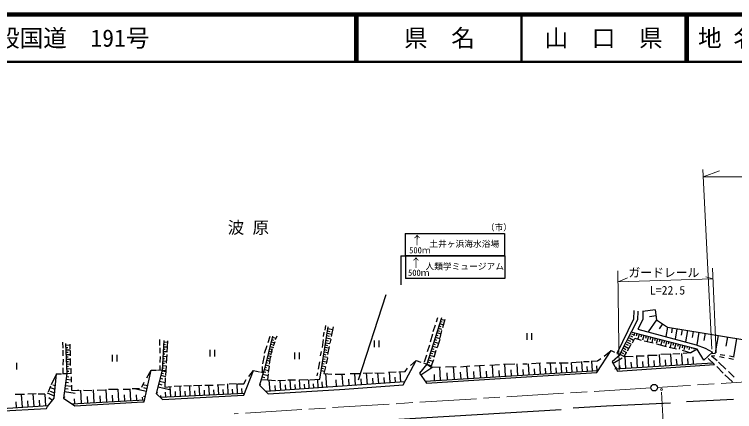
# Model space of a CAD drawing. Units: millimetres, scale not verified. Extents: x 40000 to 680000, y 20000 to 380000.
# Drawn here: x 225634 to 378123, y 295974 to 380000 of the extents above; entities that cross this region are included whole.
import ezdxf
from ezdxf.enums import TextEntityAlignment as Align

# ---------------------------------------------------------------- set-up
doc = ezdxf.new("R2010")
doc.units = ezdxf.units.MM
doc.header["$LTSCALE"] = 1000
doc.linetypes.add('CHAIN', pattern=[18.5, 12, -1.5, 3.5, -1.5])
for name, color, linetype, lineweight in [('M-BGD', 7, 'Continuous', 25), ('M-BMK', 2, 'CHAIN', 13), ('M-BMK-SRVR', 3, 'Continuous', 25), ('M-STR-HTXT', 7, 'Continuous', 13), ('M-STR-STRC', 7, 'Continuous', 25), ('M-TTL', 2, 'Continuous', 140), ('M-TTL-LINE', 7, 'Continuous', 50), ('M-TTL-TXT', 7, 'Continuous', 50)]:
    doc.layers.add(name, color=color, linetype=linetype, lineweight=lineweight)
doc.layers.add('M-BMK-HTXT', color=7, linetype='Continuous')
doc.styles.add('ＭＳ ゴシック', font='')
doc.styles.get('ＭＳ ゴシック').set_extended_font_data('MS Gothic')

msp = doc.modelspace()

# ---------------------------------------------------------------- linework, layer by layer
at = {"layer": 'M-BGD'}
for p, q in [((356760, 317366), (356699, 315496)), ((357634, 317203), (357532, 315374)), ((361314, 317529), (358721, 317180)), ((358721, 317305), (358721, 315475)), ((361314, 317529), (361598, 315414)), ((316030, 315801), (312950, 305992)), ((315217, 315780), (314953, 314865)), ((361488, 316233), (360105, 316046)), ((291497, 314169), (291334, 313193)), ((314729, 314235), (314261, 312812)), ((315647, 314579), (316463, 314323)), ((315796, 315056), (316202, 314929)), ((315946, 315533), (316755, 315279)), ((316803, 315435), (316274, 313707)), ((356699, 315496), (353204, 308259)), ((357532, 315374), (353852, 308095)), ((358721, 315475), (357603, 313422)), ((361598, 315414), (359829, 312829)), ((361598, 315414), (363916, 313829)), ((362891, 314530), (362163, 313465)), ((290277, 302804), (292066, 313884)), ((291090, 311892), (291253, 312746)), ((291928, 313028), (292432, 312946)), ((292008, 313526), (293027, 313362)), ((293123, 313884), (292716, 311851)), ((315047, 312671), (315907, 312401)), ((315197, 313148), (315610, 313018)), ((315347, 313625), (316095, 313390)), ((315497, 314102), (315906, 313973)), ((316051, 313158), (315746, 311552)), ((370208, 309153), (356465, 312690)), ((357603, 313422), (369964, 310128)), ((363916, 313829), (363589, 311827)), ((363916, 313829), (379855, 311226)), ((364917, 313665), (364745, 312615)), ((365917, 313502), (365558, 311302)), ((367017, 313322), (366829, 312168)), ((368117, 313143), (367722, 310726)), ((369325, 312945), (369118, 311677)), ((370534, 312748), (370096, 310068)), ((256328, 311200), (256389, 309939)), ((280294, 311933), (278607, 305020)), ((279685, 311872), (279258, 310489)), ((280117, 311206), (280507, 311103)), ((280236, 311692), (281041, 311480)), ((281169, 311953), (280843, 311120)), ((291009, 311201), (290805, 309534)), ((291688, 311542), (292649, 311386)), ((291767, 312035), (292261, 311956)), ((291847, 312529), (292820, 312372)), ((292635, 311323), (292432, 310428)), ((314139, 312324), (313652, 310677)), ((314598, 311240), (315017, 311108)), ((314748, 311717), (315741, 311405)), ((314898, 312194), (315314, 312063)), ((315685, 311226), (315156, 309539)), ((334118, 312544), (334117, 311144)), ((335167, 311143), (335168, 312543)), ((355617, 311117), (356052, 310882)), ((355854, 311557), (356736, 311082)), ((356092, 311998), (356536, 311759)), ((356329, 312439), (356651, 312265)), ((356485, 310505), (356983, 311511)), ((356937, 312568), (356782, 311967)), ((356983, 311511), (358335, 311114)), ((357426, 312443), (357300, 311953)), ((357914, 312317), (357663, 311340)), ((358400, 312192), (358275, 311705)), ((358886, 312067), (358636, 311095)), ((359370, 311942), (359245, 311458)), ((359854, 311818), (359606, 310851)), ((360338, 311693), (360214, 311211)), ((360823, 311568), (360575, 310607)), ((361307, 311444), (361184, 310965)), ((361791, 311319), (361545, 310363)), ((362275, 311194), (362153, 310718)), ((371874, 312529), (371625, 311005)), ((374630, 312079), (374026, 308381)), ((376588, 311760), (376270, 309813)), ((378546, 311440), (377907, 307524)), ((235796, 310658), (235857, 309398)), ((236467, 310384), (236711, 304041)), ((236481, 310036), (237375, 310071)), ((236500, 309537), (236949, 309554)), ((237372, 310221), (237392, 309245)), ((257301, 310998), (256920, 304712)), ((257222, 309702), (257963, 309658)), ((257253, 310202), (257621, 310179)), ((257283, 310701), (258017, 310656)), ((258033, 310957), (257911, 308517)), ((279075, 309879), (278546, 308294)), ((279761, 309749), (280520, 309549)), ((279849, 310243), (280250, 310137)), ((279999, 310720), (280781, 310514)), ((280762, 310733), (280437, 309798)), ((291369, 309567), (292202, 309433)), ((291449, 310061), (291921, 309985)), ((291528, 310554), (292427, 310409)), ((291608, 311048), (292091, 310970)), ((292269, 309737), (291903, 308070)), ((301822, 311000), (301820, 309600)), ((302870, 309598), (302872, 310998)), ((313489, 310027), (313042, 308583)), ((314149, 309809), (315143, 309497)), ((314298, 310286), (314721, 310153)), ((314448, 310763), (315442, 310451)), ((354905, 309796), (355738, 309347)), ((355142, 310236), (355565, 310009)), ((355380, 310677), (356237, 310215)), ((355448, 308827), (356180, 310108)), ((358986, 310942), (360887, 310494)), ((361608, 310291), (363621, 309732)), ((362760, 311070), (362515, 310120)), ((363244, 310945), (363122, 310471)), ((363728, 310821), (363485, 309876)), ((364212, 310696), (364091, 310225)), ((364302, 309569), (365827, 309224)), ((364696, 310571), (364455, 309632)), ((365181, 310447), (365060, 309978)), ((365665, 310322), (365424, 309388)), ((366149, 310197), (366029, 309732)), ((366633, 310073), (366394, 309144)), ((367118, 309948), (366998, 309485)), ((367602, 309823), (367392, 309010)), ((368086, 309699), (368001, 309367)), ((368570, 309574), (368439, 309063)), ((369964, 310128), (371875, 309397)), ((235898, 308940), (235898, 307761)), ((236519, 309037), (237427, 309072)), ((236538, 308537), (236988, 308555)), ((236558, 308038), (237463, 308073)), ((237433, 308900), (237474, 307761)), ((256430, 309482), (256430, 308303)), ((257131, 308205), (257507, 308182)), ((257162, 308704), (257909, 308659)), ((257192, 309203), (257564, 309181)), ((257911, 308029), (257768, 306240)), ((266998, 309034), (266997, 307634)), ((268047, 307632), (268048, 309032)), ((279406, 308291), (279735, 308205)), ((279524, 308777), (280260, 308583)), ((279643, 309263), (279992, 309171)), ((280193, 309229), (279888, 307887)), ((284972, 308472), (284970, 307072)), ((286020, 307071), (286022, 308471)), ((290602, 308680), (290358, 307745)), ((291130, 308086), (291581, 308014)), ((291210, 308580), (291988, 308455)), ((291289, 309074), (291751, 308999)), ((313699, 308378), (314128, 308243)), ((313849, 308855), (314772, 308565)), ((313999, 309332), (314425, 309198)), ((314871, 308909), (314444, 307424)), ((348935, 304214), (351964, 308869)), ((350533, 307727), (351964, 308869)), ((351964, 308869), (352676, 308524)), ((353956, 308036), (352188, 306511)), ((353204, 308259), (353956, 308036)), ((353956, 308036), (354740, 307613)), ((354194, 308476), (354592, 308261)), ((354431, 308916), (355239, 308480)), ((354668, 309356), (355078, 309135)), ((354737, 307607), (355225, 308482)), ((364597, 308095), (362483, 308055)), ((364746, 305777), (364589, 308146)), ((366549, 308217), (365044, 308136)), ((367114, 305934), (366959, 308276)), ((367006, 308990), (368866, 308380)), ((368866, 308380), (367199, 308258)), ((370208, 309153), (368866, 308380)), ((369054, 309450), (369008, 309269)), ((369539, 309325), (369485, 309116)), ((370023, 309200), (370015, 309171)), ((371631, 306876), (370208, 309153)), ((373420, 308543), (371631, 306876)), ((371875, 309397), (373420, 308543)), ((374104, 308168), (373343, 308296)), ((235939, 307070), (235898, 305789)), ((236577, 307538), (237027, 307555)), ((236596, 307039), (237474, 307072)), ((236615, 306539), (237066, 306556)), ((237474, 307172), (237474, 305728)), ((246357, 307981), (246355, 306581)), ((247405, 306579), (247407, 307979)), ((256471, 307611), (256430, 306331)), ((257041, 306708), (257801, 306662)), ((257071, 307207), (257449, 307184)), ((257101, 307706), (257855, 307660)), ((278526, 307765), (278160, 306057)), ((279050, 306834), (279739, 306652)), ((279168, 307320), (279477, 307238)), ((279287, 307806), (280000, 307618)), ((279807, 307501), (279563, 305996)), ((290891, 306606), (291733, 306470)), ((290971, 307099), (291411, 307028)), ((291050, 307593), (291917, 307453)), ((291903, 307379), (291659, 306078)), ((307929, 301662), (310734, 306806)), ((309469, 305752), (310734, 306806)), ((310734, 306806), (311669, 306419)), ((312859, 307912), (312371, 306428)), ((313250, 306947), (314242, 306635)), ((313400, 307424), (313832, 307288)), ((313549, 307901), (314496, 307603)), ((314343, 306896), (313794, 305473)), ((345900, 304435), (345770, 306548)), ((346101, 306548), (347362, 306548)), ((347768, 306609), (349110, 306710)), ((348018, 304565), (347892, 306618)), ((349110, 306710), (349822, 307178)), ((352188, 306511), (353347, 304539)), ((352377, 306189), (354298, 307318)), ((356627, 307587), (354737, 307607)), ((355105, 305138), (354941, 307619)), ((359006, 307729), (357278, 307668)), ((357557, 305301), (357394, 307753)), ((358769, 305381), (358688, 306600)), ((361751, 307872), (359779, 307872)), ((359981, 305462), (359820, 307885)), ((361179, 305541), (361099, 306746)), ((362377, 305620), (362218, 308016)), ((363561, 305699), (363482, 306890)), ((365930, 305856), (365852, 307033)), ((368285, 306012), (368208, 307176)), ((369456, 306090), (369357, 307576)), ((373840, 305962), (372518, 307222)), ((373925, 307691), (373260, 307803)), ((373260, 307803), (374416, 306748)), ((375897, 307357), (374911, 307524)), ((376076, 307834), (375090, 308001)), ((377869, 307023), (376883, 307190)), ((378048, 307500), (377062, 307667)), ((226132, 304894), (226133, 306294)), ((235898, 305200), (235918, 304122)), ((236634, 306039), (237474, 306072)), ((236654, 305540), (237105, 305557)), ((236673, 305040), (237617, 305076)), ((237616, 305057), (237575, 303939)), ((256430, 305741), (256450, 304702)), ((256950, 305211), (257335, 305187)), ((256980, 305710), (257747, 305663)), ((257010, 306209), (257392, 306186)), ((257768, 305651), (257646, 303577)), ((278099, 305488), (278124, 304232)), ((278607, 305020), (278328, 304183)), ((278694, 305376), (279028, 305288)), ((278813, 305862), (279531, 305673)), ((278931, 306348), (279219, 306272)), ((279542, 305549), (279339, 304248)), ((290236, 306484), (289951, 304980)), ((290652, 305125), (291071, 305057)), ((290732, 305618), (291503, 305494)), ((290811, 306112), (291241, 306043)), ((291497, 305468), (291171, 304045)), ((308371, 304451), (308899, 305183)), ((312950, 305992), (311425, 304122)), ((311685, 303737), (314226, 305452)), ((312218, 306257), (312950, 305992)), ((312950, 305992), (313825, 305718)), ((312950, 305992), (313794, 305473)), ((313100, 306469), (313536, 306333)), ((313794, 305473), (315868, 305371)), ((315884, 302589), (315713, 305379)), ((316927, 305409), (319164, 305511)), ((318787, 302768), (318619, 305486)), ((320058, 305470), (322051, 305674)), ((321611, 302941), (321447, 305612)), ((323026, 305653), (325181, 305816)), ((324360, 303110), (324198, 305742)), ((326300, 305775), (328312, 305917)), ((327034, 303275), (326878, 305816)), ((329166, 306039), (331585, 306080)), ((329637, 303435), (329477, 306045)), ((332210, 303593), (332057, 306080)), ((333277, 306080), (334188, 306080)), ((334640, 303742), (334496, 306080)), ((335103, 306161), (337014, 306263)), ((335822, 303815), (335748, 305013)), ((337004, 303888), (336858, 306255)), ((338154, 303958), (338082, 305125)), ((338274, 306263), (340307, 306263)), ((339304, 304029), (339167, 306263)), ((340424, 304098), (340354, 305233)), ((340998, 306304), (342909, 306304)), ((341543, 304167), (341412, 306304)), ((342632, 304234), (342564, 305338)), ((343721, 304301), (343595, 306362)), ((343641, 306365), (345491, 306487)), ((344811, 304368), (344745, 305442)), ((346959, 304500), (346895, 305544)), ((349048, 304628), (348986, 305644)), ((352775, 304985), (373491, 306295)), ((352941, 305229), (353123, 305336)), ((353347, 304539), (373840, 305962)), ((353865, 305056), (353822, 305697)), ((356331, 305220), (356249, 306453)), ((370199, 306139), (370197, 306172)), ((374376, 305508), (375718, 304085)), ((374742, 306423), (376246, 304939)), ((234546, 303939), (233448, 301662)), ((234058, 298816), (234546, 303939)), ((234546, 303939), (235573, 303980)), ((235817, 304000), (236711, 304041)), ((236711, 304041), (236040, 298795)), ((236692, 304540), (237144, 304558)), ((236711, 304041), (237580, 304074)), ((253138, 298043), (254622, 304752)), ((253677, 303085), (254622, 304752)), ((254622, 304752), (255740, 304712)), ((256920, 304712), (255679, 299771)), ((256920, 304712), (255923, 304691)), ((256652, 303646), (257625, 303402)), ((256774, 304133), (257214, 304023)), ((256896, 304619), (257680, 304423)), ((256920, 304712), (257693, 304665)), ((274221, 299426), (276254, 304691)), ((275273, 303374), (276254, 304691)), ((276254, 304691), (277504, 304386)), ((278328, 304183), (277555, 301540)), ((278328, 304183), (277819, 304305)), ((278251, 303922), (279332, 303637)), ((278403, 304409), (278850, 304291)), ((278565, 304893), (279433, 304665)), ((279339, 303943), (279237, 302662)), ((289789, 304207), (289667, 303516)), ((290573, 304631), (291279, 304517)), ((291171, 304045), (292879, 303923)), ((291777, 301127), (291575, 304016)), ((293530, 303882), (295603, 303882)), ((295221, 301367), (295046, 303882)), ((296701, 304045), (298734, 304004)), ((297858, 301552), (297686, 304025)), ((299466, 304126), (301458, 304167)), ((300375, 301727), (300207, 304141)), ((301946, 304207), (303898, 304126)), ((302778, 301895), (302619, 304179)), ((304833, 304329), (306460, 304410)), ((305181, 302063), (305021, 304351)), ((307029, 304370), (308371, 304451)), ((307469, 302223), (307317, 304402)), ((311425, 304122), (312859, 301998)), ((312596, 302387), (349211, 304638)), ((314561, 302508), (314548, 303821)), ((317335, 302679), (317245, 304150)), ((320199, 302855), (320111, 304286)), ((322985, 303026), (322900, 304419)), ((325697, 303193), (325614, 304548)), ((328336, 303355), (328255, 304674)), ((330903, 303513), (330824, 304797)), ((333425, 303668), (333349, 304899)), ((334033, 303339), (348935, 304214)), ((376063, 303719), (377690, 302296)), ((376836, 304431), (378015, 303252)), ((236475, 302191), (237086, 302112)), ((236560, 302858), (237657, 302718)), ((236631, 303413), (237139, 303348)), ((237657, 303309), (237657, 302231)), ((252640, 301133), (253108, 302170)), ((256349, 302439), (257557, 302135)), ((256501, 303043), (257046, 302906)), ((257565, 303130), (257504, 301158)), ((274216, 301829), (274683, 302743)), ((277921, 302791), (279240, 302684)), ((278085, 303354), (278655, 303203)), ((308265, 302278), (278856, 300225)), ((279237, 302662), (280904, 302560)), ((279774, 300289), (279610, 302639)), ((281392, 302540), (283019, 302601)), ((282024, 300446), (281877, 302558)), ((283527, 302662), (285153, 302703)), ((284153, 300595), (284008, 302674)), ((285926, 302662), (287735, 302784)), ((286168, 300735), (286033, 302669)), ((288074, 300868), (287945, 302713)), ((288203, 302723), (290277, 302804)), ((289979, 301001), (289854, 302799)), ((290878, 301064), (290796, 302238)), ((293840, 301271), (293741, 302685)), ((296540, 301460), (296446, 302809)), ((299117, 301640), (299027, 302928)), ((301577, 301811), (301491, 303041)), ((303979, 301979), (303897, 303152)), ((306325, 302143), (306247, 303260)), ((312859, 301998), (334033, 303339)), ((233245, 301337), (232757, 300076)), ((234232, 300639), (233138, 301059)), ((234304, 301399), (233782, 301532)), ((236304, 300856), (237027, 300763)), ((236389, 301523), (237724, 301353)), ((237738, 301560), (237758, 300483)), ((237758, 300483), (239385, 300463)), ((238967, 300515), (239304, 300472)), ((239832, 297751), (239681, 300535)), ((240279, 300483), (242048, 300463)), ((242541, 297898), (242394, 300607)), ((243186, 300503), (244894, 300544)), ((245178, 298042), (245034, 300678)), ((245565, 300727), (247558, 300727)), ((247743, 298182), (247603, 300747)), ((248635, 300707), (250058, 300707)), ((250309, 298322), (250173, 300817)), ((250546, 300869), (252132, 300869)), ((253624, 300238), (251310, 300750)), ((253880, 301398), (252721, 301654)), ((253752, 300818), (253041, 300975)), ((256046, 301231), (258506, 300613)), ((256197, 301835), (256860, 301668)), ((257504, 301158), (258887, 301259)), ((258743, 299117), (258639, 301241)), ((259436, 301361), (261001, 301402)), ((260811, 299219), (260704, 301394)), ((261530, 301463), (263115, 301402)), ((262861, 299319), (262758, 301415)), ((263542, 301503), (265311, 301544)), ((264893, 299418), (264789, 301532)), ((265900, 299468), (265850, 300479)), ((265962, 301564), (267730, 301544)), ((266907, 299517), (266807, 301555)), ((267906, 299566), (267856, 300568)), ((268544, 301666), (270150, 301727)), ((268904, 299614), (268803, 301676)), ((269902, 299663), (269854, 300657)), ((270901, 299712), (270797, 301840)), ((271105, 301849), (272569, 301890)), ((271891, 299761), (271842, 300746)), ((272880, 299809), (272782, 301829)), ((272915, 301829), (274216, 301829)), ((273861, 299857), (273814, 300834)), ((277555, 301540), (279364, 299710)), ((277596, 301696), (277732, 301660)), ((279364, 299710), (295629, 300707)), ((280899, 300367), (280819, 301524)), ((283089, 300520), (283012, 301615)), ((285160, 300665), (285088, 301701)), ((287121, 300802), (287052, 301782)), ((289027, 300935), (288962, 301861)), ((295629, 300707), (307929, 301662)), ((227796, 299588), (225763, 299578)), ((227321, 296889), (227150, 299585)), ((230236, 299710), (228447, 299670)), ((229789, 297046), (229621, 299696)), ((232106, 299629), (230643, 299629)), ((232314, 297206), (232161, 299629)), ((234099, 299244), (232667, 299843)), ((234161, 299899), (233309, 300205)), ((236074, 299060), (236289, 299033)), ((236219, 300189), (238476, 299900)), ((241187, 297825), (241112, 299198)), ((243860, 297970), (243787, 299307)), ((246461, 298112), (246390, 299413)), ((249026, 298252), (248957, 299517)), ((251556, 298390), (251496, 299496)), ((252803, 298458), (252772, 299027)), ((253368, 299081), (252973, 299168)), ((255679, 299771), (257021, 298531)), ((255737, 300000), (255930, 299952)), ((256505, 299008), (274397, 299883)), ((256657, 299015), (256640, 299377)), ((257021, 298531), (274221, 299426)), ((257700, 299066), (257649, 300114)), ((259777, 299168), (259726, 300206)), ((261836, 299269), (261785, 300298)), ((263877, 299369), (263827, 300389)), ((226088, 296811), (226010, 298030)), ((228555, 296968), (228476, 298216)), ((231052, 297126), (230970, 298404)), ((232676, 297067), (234058, 298816)), ((233671, 298327), (232911, 298852)), ((236040, 298795), (238399, 297210)), ((237762, 297638), (253235, 298481)), ((238440, 297675), (238385, 298687)), ((238399, 297210), (252813, 298003)), ((252813, 298003), (253138, 298043)), ((364555, 297773), (350969, 297097)), ((377871, 298517), (367935, 298044)), ((217316, 296254), (232810, 297238)), ((220884, 296010), (232432, 296661)), ((232432, 296661), (232676, 297067)), ((341371, 296354), (299937, 293853)), ((350969, 297097), (343939, 296692))]:
    msp.add_line(p, q, dxfattribs=at)
at = {"layer": 'M-BMK'}
for p, q in [((387257, 302681), (367177, 301418)), ((360370, 300988), (272184, 295520)), ((367177, 301418), (361767, 301076))]:
    msp.add_line(p, q, dxfattribs=at)
at = {"layer": 'M-BMK-SRVR'}
msp.add_circle((361069, 301031), 700, dxfattribs=at)
at = {"layer": 'M-STR-HTXT'}
for p, q in [((373273, 309146), (371422, 347166)), ((371496, 345650), (374914, 346885)), ((371496, 345650), (545576, 345778)), ((373423, 326337), (374196, 308434)), ((353414, 325776), (353695, 304713)), ((353445, 323410), (355441, 324275)), ((353445, 323410), (373522, 324051)), ((373522, 324051), (372037, 324468)), ((365648, 251705), (362629, 300079))]:
    msp.add_line(p, q, dxfattribs=at)
msp.add_circle((362629, 300676), 200, dxfattribs=at)
at = {"layer": 'M-STR-STRC'}
for p, q in [((308389, 333669), (308389, 328919)), ((308389, 333669), (329389, 333669)), ((329389, 333669), (329389, 328919)), ((307469, 328901), (307469, 322757)), ((307469, 328901), (308469, 328901)), ((329389, 328919), (308389, 328919)), ((308469, 328901), (308469, 324151)), ((308469, 328901), (329469, 328901)), ((329469, 328901), (329469, 324151)), ((329469, 324151), (308469, 324151)), ((304303, 320656), (298388, 302655))]:
    msp.add_line(p, q, dxfattribs=at)
at = {"layer": 'M-TTL'}
msp.add_line((680000, 380000), (40000, 380000), dxfattribs=at)
at = {"layer": 'M-TTL-LINE'}
for p, q in [((297750, 380000), (297750, 370000)), ((298250, 380000), (298250, 370000)), ((333000, 380000), (333000, 370000)), ((367750, 380000), (367750, 370000)), ((368250, 380000), (368250, 370000)), ((40000, 370000), (680000, 370000))]:
    msp.add_line(p, q, dxfattribs=at)

# ---------------------------------------------------------------- texts
at = {"layer": 'M-BMK-HTXT', "style": 'ＭＳ ゴシック'}
msp.add_text('波 原', height=2566, dxfattribs=at).set_placement((275174, 334912), align=Align.MIDDLE_CENTER)
at = {"layer": 'M-STR-HTXT', "style": 'ＭＳ ゴシック'}
for s, p in [('ガードレール', (363146, 325363)), ('L=22.5', (363919, 321642))]:
    msp.add_text(s, height=1833, dxfattribs=at).set_placement(p, align=Align.MIDDLE_CENTER)
at = {"layer": 'M-STR-STRC', "style": 'ＭＳ ゴシック'}
msp.add_text('（市）', height=1320, dxfattribs=at).set_placement((325439, 333878), align=Align.BOTTOM_LEFT)
for p in [(310866, 332273), (310631, 327515)]:
    msp.add_text('←', height=1833, rotation=269.683, dxfattribs=at).set_placement(p, align=Align.MIDDLE_CENTER)
for s, p in [('土井ヶ浜海水浴場', (320889, 330394)), ('500ｍ', (311486, 329051)), ('人類学ミュージアム', (320969, 325626)), ('500ｍ', (311251, 324293))]:
    msp.add_text(s, height=1320, dxfattribs=at).set_placement(p, align=Align.BOTTOM_CENTER)
at = {"layer": 'M-TTL-TXT', "style": 'ＭＳ ゴシック'}
for s, p in [('一般国道\u3000191号', (216734, 375000)), ('地 名', (370380, 375000))]:
    msp.add_text(s, height=3666, dxfattribs=at).set_placement(p, align=Align.MIDDLE_LEFT)
for s, p in [('県\u3000名', (315625, 375000)), ('山\u3000口\u3000県', (350375, 375000))]:
    msp.add_text(s, height=3666, dxfattribs=at).set_placement(p, align=Align.MIDDLE_CENTER)

doc.saveas('drawing.dxf')
